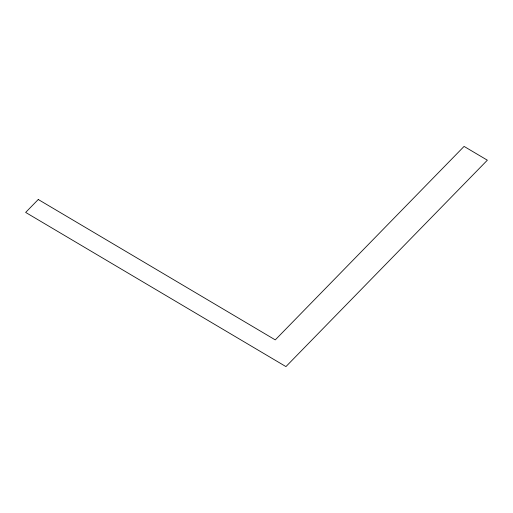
<?xml version="1.0" encoding="UTF-8"?>
<svg xmlns="http://www.w3.org/2000/svg" width="513" height="513" viewBox="0 0 513 513"><rect width="100%" height="100%" fill="white"/><g stroke="black" fill="none" stroke-linecap="round" stroke-linejoin="round"><path stroke-width="0.77" d="M38.257 199.499L25.65 212.42L285.94 366.596L487.35 160.191L464.073 146.404L275.269 339.888L38.257 199.499"/></g></svg>
